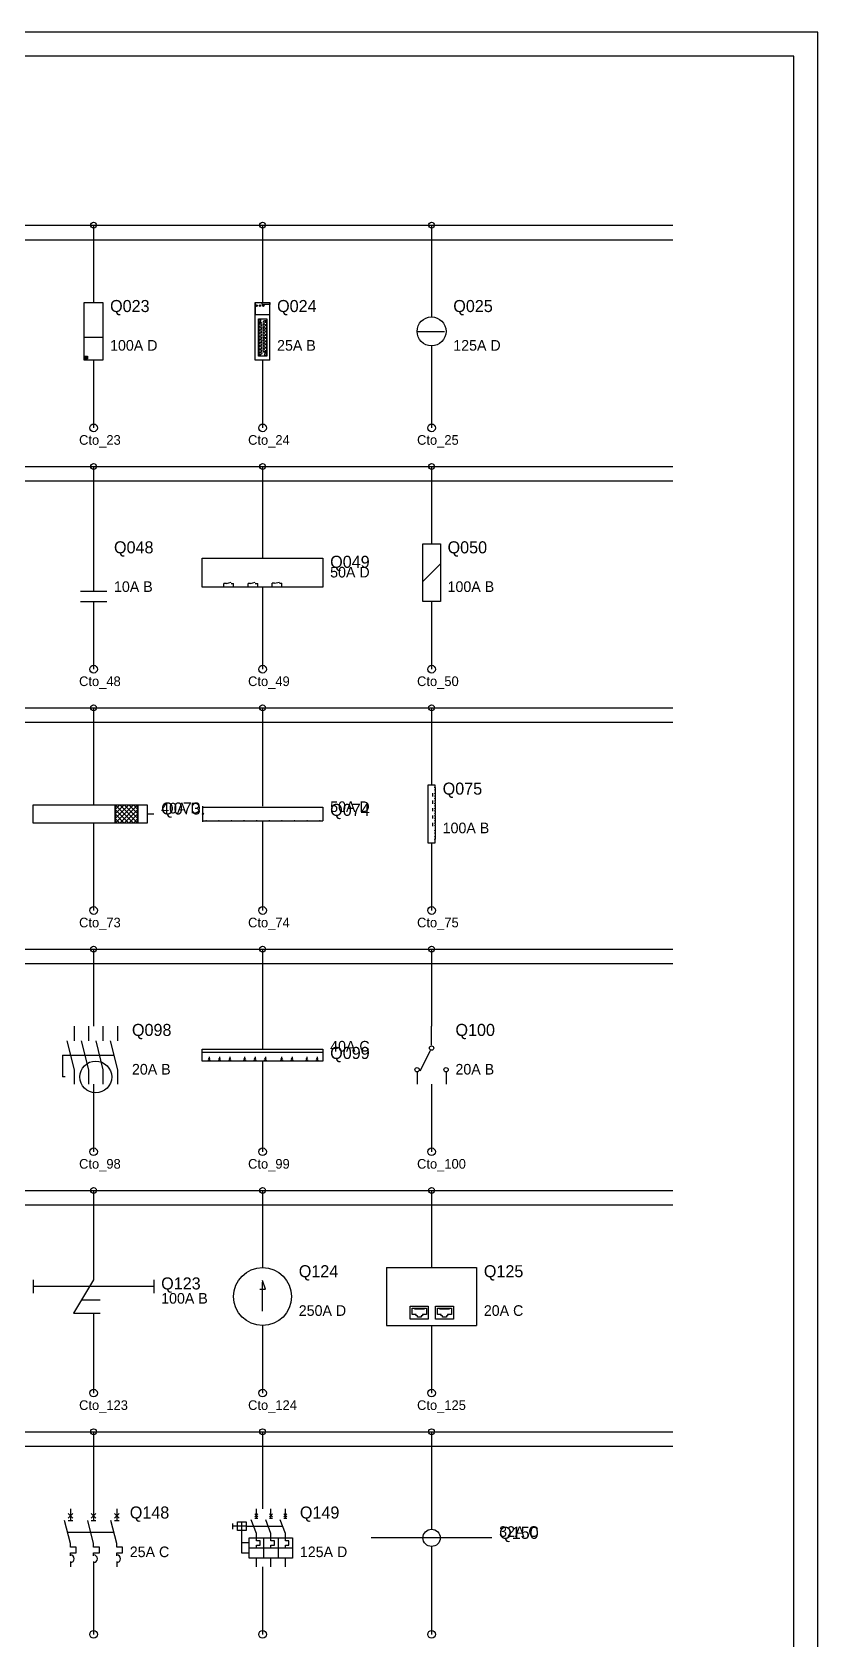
# Model space of a CAD drawing. Header units: metres. Extents: x 2 to 99, y 2 to 133.
# Drawn here: x 82.73 to 99, y 99.69 to 133 of the extents above; entities that cross this region are included whole.
import ezdxf

# ---------------------------------------------------------------- set-up
doc = ezdxf.new("R2010")
doc.units = ezdxf.units.M
for name, color, linetype in [('BARRAS_BUSBAR', 7, 'Continuous'), ('COMPONENTES', 7, 'Continuous'), ('FORMATO_LAMINA', 7, 'Continuous'), ('LINEAS_FUERZA', 7, 'Continuous'), ('TEXTOS_CIRCUITO', 7, 'Continuous')]:
    doc.layers.add(name, color=color, linetype=linetype)

msp = doc.modelspace()

# ---------------------------------------------------------------- linework, layer by layer
at = {"layer": 'BARRAS_BUSBAR'}
for p, q in [((5, 129), (96, 129)), ((5, 128.7), (96, 128.7)), ((5, 124), (96, 124)), ((5, 123.7), (96, 123.7)), ((5, 119), (96, 119)), ((5, 118.7), (96, 118.7)), ((5, 114), (96, 114)), ((5, 113.7), (96, 113.7)), ((5, 109), (96, 109)), ((5, 108.7), (96, 108.7)), ((5, 104), (96, 104)), ((5, 103.7), (96, 103.7))]:
    msp.add_line(p, q, dxfattribs=at)
at = {"layer": 'COMPONENTES'}
for p, q in [((87.349, 126.2), (87.349, 127.4)), ((87.349, 127.4), (87.651, 127.4)), ((87.356, 127.143), (87.356, 127.4)), ((87.363, 127.344), (87.384, 127.323)), ((87.363, 127.323), (87.384, 127.344)), ((87.436, 127.344), (87.457, 127.323)), ((87.436, 127.323), (87.457, 127.344)), ((87.507, 127.344), (87.528, 127.323)), ((87.507, 127.323), (87.528, 127.344)), ((87.644, 127.357), (87.644, 127.143)), ((87.651, 126.2), (87.651, 127.4)), ((91, 127.4), (91, 127.1)), ((87.644, 127.143), (87.356, 127.143)), ((87.42, 126.989), (87.42, 126.32)), ((87.42, 126.989), (87.466, 126.989)), ((87.537, 127.027), (87.584, 127.027)), ((87.584, 127.027), (87.584, 126.363)), ((83.808, 126.68), (84.187, 126.68)), ((90.7, 126.8), (91.27, 126.8)), ((87.42, 126.32), (87.466, 126.32)), ((87.537, 126.363), (87.584, 126.363)), ((91, 126.5), (91, 126.2)), ((87.651, 126.2), (87.349, 126.2)), ((84, 122.4), (84, 121.418)), ((90.818, 121.618), (91.182, 121.982)), ((86.75, 121.575), (86.85, 121.6)), ((87.25, 121.575), (87.35, 121.6)), ((87.75, 121.58), (87.85, 121.605)), ((83.727, 121.418), (84.273, 121.418)), ((86.75, 121.575), (86.7, 121.575)), ((86.7, 121.5), (86.7, 121.575)), ((86.85, 121.575), (86.9, 121.575)), ((86.9, 121.5), (86.9, 121.575)), ((87.25, 121.575), (87.2, 121.575)), ((87.2, 121.5), (87.2, 121.575)), ((87.35, 121.575), (87.4, 121.575)), ((87.4, 121.5), (87.4, 121.575)), ((87.75, 121.58), (87.7, 121.58)), ((87.7, 121.505), (87.7, 121.58)), ((87.85, 121.58), (87.9, 121.58)), ((87.9, 121.505), (87.9, 121.58)), ((83.727, 121.2), (84.273, 121.2)), ((91.073, 117.341), (91.073, 117.306)), ((91.073, 117.29), (91.073, 117.229)), ((84.637, 116.989), (84.448, 116.8)), ((84.825, 116.989), (84.448, 116.611)), ((84.542, 116.989), (84.448, 116.894)), ((84.731, 116.989), (84.448, 116.706)), ((84.448, 116.989), (84.825, 116.611)), ((84.92, 116.989), (84.542, 116.611)), ((84.542, 116.989), (84.92, 116.611)), ((84.637, 116.989), (84.92, 116.706)), ((84.731, 116.989), (84.92, 116.8)), ((84.825, 116.989), (84.92, 116.894)), ((86.266, 116.944), (88.75, 116.944)), ((88.75, 116.944), (88.75, 116.656)), ((91.022, 117.229), (91.022, 117.163)), ((91.022, 117.076), (91.022, 117.009)), ((91.073, 117.214), (91.073, 117.178)), ((91.073, 117.163), (91.073, 117.127)), ((91.073, 117.111), (91.073, 117.076)), ((91.073, 117.06), (91.073, 117.025)), ((91.073, 117.009), (91.073, 116.974)), ((91.073, 116.958), (91.073, 116.923)), ((84.448, 116.894), (84.731, 116.611)), ((84.448, 116.8), (84.637, 116.611)), ((84.448, 116.706), (84.542, 116.611)), ((84.92, 116.894), (84.637, 116.611)), ((84.92, 116.8), (84.731, 116.611)), ((84.92, 116.706), (84.825, 116.611)), ((85.108, 116.8), (85.25, 116.8)), ((86.266, 116.656), (86.322, 116.656)), ((86.342, 116.656), (86.583, 116.656)), ((86.603, 116.656), (86.845, 116.656)), ((86.864, 116.656), (87.106, 116.656)), ((87.126, 116.656), (87.368, 116.656)), ((87.387, 116.656), (87.629, 116.656)), ((87.649, 116.656), (87.891, 116.656)), ((87.91, 116.656), (88.152, 116.656)), ((88.172, 116.656), (88.413, 116.656)), ((88.433, 116.656), (88.675, 116.656)), ((88.694, 116.656), (88.75, 116.656)), ((91.022, 116.923), (91.022, 116.856)), ((91.022, 116.769), (91.022, 116.703)), ((91.022, 116.616), (91.022, 116.55)), ((91.073, 116.907), (91.073, 116.871)), ((91.073, 116.856), (91.073, 116.82)), ((91.073, 116.805), (91.073, 116.769)), ((91.073, 116.754), (91.073, 116.718)), ((91.073, 116.703), (91.073, 116.667)), ((91.073, 116.652), (91.073, 116.616)), ((91.073, 116.601), (91.073, 116.565)), ((91.073, 116.55), (91.073, 116.463)), ((91.073, 116.448), (91.073, 116.412)), ((91.073, 116.397), (91.073, 116.335)), ((91.073, 116.32), (91.073, 116.284)), ((83.595, 112.4), (83.595, 112.1)), ((83.895, 112.4), (83.895, 112.1)), ((84.195, 112.4), (84.195, 112.1)), ((84.495, 112.4), (84.495, 112.1)), ((91, 112.01), (91, 112.4)), ((83.445, 112.1), (83.595, 111.5)), ((83.745, 112.1), (83.895, 111.5)), ((84.045, 112.1), (84.195, 111.5)), ((84.345, 112.1), (84.495, 111.5)), ((83.355, 111.8), (84.405, 111.8)), ((83.355, 111.8), (83.355, 111.35)), ((86.25, 111.861), (88.75, 111.861)), ((86.394, 111.769), (86.394, 111.739)), ((86.394, 111.708), (86.394, 111.726)), ((86.608, 111.769), (86.608, 111.739)), ((86.608, 111.708), (86.608, 111.726)), ((86.823, 111.769), (86.823, 111.739)), ((86.823, 111.708), (86.823, 111.726)), ((87.129, 111.769), (87.129, 111.739)), ((87.129, 111.708), (87.129, 111.726)), ((87.344, 111.769), (87.344, 111.739)), ((87.344, 111.708), (87.344, 111.726)), ((87.558, 111.769), (87.558, 111.739)), ((87.558, 111.708), (87.558, 111.726)), ((87.895, 111.769), (87.895, 111.739)), ((87.895, 111.708), (87.895, 111.726)), ((88.11, 111.769), (88.11, 111.739)), ((88.11, 111.708), (88.11, 111.726)), ((88.416, 111.769), (88.416, 111.739)), ((88.416, 111.708), (88.416, 111.726)), ((88.631, 111.769), (88.631, 111.739)), ((88.631, 111.708), (88.631, 111.726)), ((90.97, 111.89), (90.76, 111.47)), ((83.415, 111.35), (83.355, 111.35)), ((83.595, 111.5), (83.595, 111.2)), ((83.895, 111.5), (83.895, 111.2)), ((84.195, 111.5), (84.195, 111.2)), ((84.495, 111.5), (84.495, 111.2)), ((90.7, 111.44), (90.7, 111.2)), ((91.3, 111.44), (91.3, 111.2)), ((90.067, 107.4), (90.067, 106.2)), ((90.067, 107.4), (91.933, 107.4)), ((91.933, 107.4), (91.933, 106.2)), ((82.75, 107.147), (82.75, 106.869)), ((85.25, 107.008), (82.75, 107.008)), ((84, 107.147), (83.583, 106.453)), ((85.25, 107.147), (85.25, 106.869)), ((87.5, 106.5), (87.5, 107.1)), ((83.75, 106.731), (84.139, 106.731)), ((83.583, 106.453), (84.139, 106.453)), ((90.653, 106.56), (90.653, 106.533)), ((90.68, 106.56), (90.68, 106.533)), ((90.707, 106.56), (90.707, 106.533)), ((90.733, 106.56), (90.733, 106.533)), ((90.76, 106.56), (90.76, 106.533)), ((90.787, 106.56), (90.787, 106.533)), ((90.813, 106.56), (90.813, 106.533)), ((90.84, 106.56), (90.84, 106.533)), ((91.173, 106.56), (91.173, 106.533)), ((91.2, 106.56), (91.2, 106.533)), ((91.227, 106.56), (91.227, 106.533)), ((91.253, 106.56), (91.253, 106.533)), ((91.28, 106.56), (91.28, 106.533)), ((91.307, 106.56), (91.307, 106.533)), ((91.333, 106.56), (91.333, 106.533)), ((91.36, 106.56), (91.36, 106.533)), ((90.067, 106.2), (91.933, 106.2)), ((83.568, 102.304), (83.472, 102.208)), ((83.472, 102.304), (83.568, 102.208)), ((83.52, 102.4), (83.52, 102.16)), ((84.048, 102.304), (83.952, 102.208)), ((83.952, 102.304), (84.048, 102.208)), ((84, 102.4), (84, 102.16)), ((84.528, 102.304), (84.432, 102.208)), ((84.432, 102.304), (84.528, 102.208)), ((84.48, 102.4), (84.48, 102.16)), ((87.403, 102.295), (87.343, 102.235)), ((87.343, 102.295), (87.403, 102.235)), ((87.373, 102.205), (87.373, 102.4)), ((87.703, 102.295), (87.642, 102.235)), ((87.642, 102.295), (87.703, 102.235)), ((87.672, 102.205), (87.672, 102.4)), ((88.002, 102.295), (87.942, 102.235)), ((87.942, 102.295), (88.002, 102.235)), ((87.972, 102.205), (87.972, 102.4)), ((83.472, 102.16), (83.568, 102.16)), ((83.952, 102.16), (84.048, 102.16)), ((84.432, 102.16), (84.528, 102.16)), ((86.877, 102.1), (86.877, 101.98)), ((87.162, 102.04), (86.877, 102.04)), ((87.072, 101.95), (87.072, 102.13)), ((87.162, 102.04), (87.912, 102.04)), ((87.343, 102.205), (87.403, 102.205)), ((87.642, 102.205), (87.703, 102.205)), ((87.942, 102.205), (88.002, 102.205)), ((83.46, 101.92), (84.42, 101.92)), ((87.222, 101.695), (87.072, 101.695)), ((87.522, 101.8), (87.522, 101.395)), ((87.822, 101.8), (87.822, 101.38)), ((92.25, 101.8), (89.75, 101.8)), ((83.52, 101.308), (83.52, 101.2)), ((84, 101.308), (84, 101.2)), ((84.48, 101.308), (84.48, 101.2)), ((87.222, 101.59), (88.123, 101.59)), ((87.373, 101.2), (87.373, 101.365)), ((87.672, 101.2), (87.672, 101.365)), ((87.972, 101.2), (87.972, 101.365))]:
    msp.add_line(p, q, dxfattribs=at)
for points in [[(83.808, 127.4), (84.192, 127.4), (84.192, 126.2), (83.808, 126.2)], [(87.491, 127.4), (87.651, 127.4), (87.651, 127.357), (87.491, 127.357)], [(87.413, 127.057), (87.591, 127.057), (87.591, 126.286), (87.413, 126.286)], [(83.818, 126.286), (83.875, 126.286), (83.875, 126.229), (83.818, 126.229)], [(90.818, 122.4), (91.182, 122.4), (91.182, 121.2), (90.818, 121.2)], [(86.25, 122.1), (88.75, 122.1), (88.75, 121.5), (86.25, 121.5)], [(82.75, 116.989), (84.448, 116.989), (84.448, 116.611), (82.75, 116.611)], [(84.448, 116.989), (84.92, 116.989), (84.92, 116.611), (84.448, 116.611)], [(84.92, 116.989), (85.108, 116.989), (85.108, 116.611), (84.92, 116.611)], [(86.25, 111.923), (88.75, 111.923), (88.75, 111.677), (86.25, 111.677)], [(86.379, 111.708), (86.409, 111.708), (86.409, 111.677), (86.379, 111.677)], [(86.593, 111.708), (86.624, 111.708), (86.624, 111.677), (86.593, 111.677)], [(86.808, 111.708), (86.838, 111.708), (86.838, 111.677), (86.808, 111.677)], [(87.114, 111.708), (87.145, 111.708), (87.145, 111.677), (87.114, 111.677)], [(87.328, 111.708), (87.359, 111.708), (87.359, 111.677), (87.328, 111.677)], [(87.543, 111.708), (87.574, 111.708), (87.574, 111.677), (87.543, 111.677)], [(87.88, 111.708), (87.911, 111.708), (87.911, 111.677), (87.88, 111.677)], [(88.094, 111.708), (88.125, 111.708), (88.125, 111.677), (88.094, 111.677)], [(88.401, 111.708), (88.431, 111.708), (88.431, 111.677), (88.401, 111.677)], [(88.615, 111.708), (88.646, 111.708), (88.646, 111.677), (88.615, 111.677)], [(90.56, 106.6), (90.933, 106.6), (90.933, 106.333), (90.56, 106.333)], [(91.08, 106.6), (91.453, 106.6), (91.453, 106.333), (91.08, 106.333)], [(86.983, 102.13), (87.162, 102.13), (87.162, 101.95), (86.983, 101.95)], [(87.222, 101.8), (88.123, 101.8), (88.123, 101.38), (87.222, 101.38)]]:
    msp.add_lwpolyline(points, close=True, dxfattribs=at)
for points in [[(91.073, 117.357), (91.073, 117.4), (90.92, 117.4), (90.92, 116.2), (91.073, 116.2), (91.073, 116.269)], [(86.266, 116.64), (86.266, 116.793), (86.25, 116.803), (86.283, 116.803), (86.266, 116.813), (86.266, 116.96)], [(87.44, 106.95), (87.56, 106.95), (87.5, 107.13)], [(90.68, 106.4), (90.68, 106.427), (90.6, 106.427), (90.6, 106.56), (90.893, 106.56), (90.893, 106.427), (90.813, 106.427), (90.813, 106.4), (90.787, 106.4), (90.787, 106.373), (90.707, 106.373), (90.707, 106.4), (90.693, 106.4)], [(91.2, 106.4), (91.2, 106.427), (91.12, 106.427), (91.12, 106.56), (91.413, 106.56), (91.413, 106.427), (91.333, 106.427), (91.333, 106.4), (91.307, 106.4), (91.307, 106.373), (91.227, 106.373), (91.227, 106.4), (91.213, 106.4)], [(83.52, 101.428), (83.52, 101.488), (83.64, 101.488), (83.64, 101.608), (83.52, 101.608), (83.52, 101.68), (83.4, 102.16)], [(84, 101.428), (84, 101.488), (84.12, 101.488), (84.12, 101.608), (84, 101.608), (84, 101.68), (83.88, 102.16)], [(84.48, 101.428), (84.48, 101.488), (84.6, 101.488), (84.6, 101.608), (84.48, 101.608), (84.48, 101.68), (84.36, 102.16)], [(87.222, 101.485), (87.072, 101.485), (87.072, 101.95)], [(87.373, 101.59), (87.373, 101.65), (87.447, 101.65), (87.447, 101.74), (87.373, 101.74), (87.373, 101.89), (87.267, 102.175)], [(87.672, 101.59), (87.672, 101.65), (87.748, 101.65), (87.748, 101.74), (87.672, 101.74), (87.672, 101.89), (87.567, 102.175)], [(87.972, 101.59), (87.972, 101.65), (88.047, 101.65), (88.047, 101.74), (87.972, 101.74), (87.972, 101.89), (87.867, 102.175)]]:
    msp.add_lwpolyline(points, dxfattribs=at)
for centre, radius in [((87.374, 127.334), 0.0157), ((87.447, 127.334), 0.0157), ((87.518, 127.334), 0.0157), ((87.441, 127.023), 0.0196), ((87.444, 126.959), 0.0118), ((87.559, 126.993), 0.0118), ((87.559, 126.929), 0.0118), ((91, 126.8), 0.3), ((87.444, 126.894), 0.0118), ((87.444, 126.826), 0.0118), ((87.444, 126.761), 0.0118), ((87.444, 126.693), 0.0118), ((87.444, 126.629), 0.0118), ((87.559, 126.86), 0.0118), ((87.559, 126.796), 0.0118), ((87.559, 126.727), 0.0118), ((87.559, 126.663), 0.0118), ((87.559, 126.594), 0.0118), ((83.846, 126.258), 0.0096), ((87.444, 126.56), 0.0118), ((87.444, 126.496), 0.0118), ((87.444, 126.427), 0.0118), ((87.444, 126.359), 0.0118), ((87.562, 126.32), 0.0196), ((87.559, 126.53), 0.0118), ((87.559, 126.461), 0.0118), ((87.559, 126.393), 0.0118), ((91.073, 117.349), 0.00638), ((91.073, 117.298), 0.00638), ((91.073, 117.221), 0.00638), ((91.073, 117.17), 0.00638), ((91.073, 117.119), 0.00638), ((91.073, 117.068), 0.00638), ((91.073, 117.017), 0.00638), ((91.073, 116.966), 0.00638), ((86.332, 116.656), 0.00817), ((86.593, 116.656), 0.00817), ((86.855, 116.656), 0.00817), ((87.116, 116.656), 0.00817), ((87.377, 116.656), 0.00817), ((87.639, 116.656), 0.00817), ((87.9, 116.656), 0.00817), ((88.162, 116.656), 0.00817), ((88.423, 116.656), 0.00817), ((88.685, 116.656), 0.00817), ((91.073, 116.915), 0.00638), ((91.073, 116.864), 0.00638), ((91.073, 116.813), 0.00638), ((91.073, 116.762), 0.00638), ((91.073, 116.711), 0.00638), ((91.073, 116.66), 0.00638), ((91.073, 116.609), 0.00638), ((91.073, 116.557), 0.00638), ((91.073, 116.455), 0.00638), ((91.073, 116.404), 0.00638), ((91.073, 116.328), 0.00638), ((91.073, 116.277), 0.00638), ((91, 111.95), 0.045), ((84.045, 111.35), 0.33), ((90.7, 111.5), 0.045), ((91.3, 111.5), 0.045), ((87.5, 106.8), 0.6), ((91, 101.8), 0.179)]:
    msp.add_circle(centre, radius, dxfattribs=at)
for centre, radius, start, end in [((87.465, 126.953), 0.0282, 0, 90), ((87.465, 126.959), 0.0282, 270, 360), ((87.538, 126.993), 0.027, 90, 180), ((87.538, 126.993), 0.027, 180, 270), ((87.538, 126.925), 0.027, 90, 180), ((87.538, 126.926), 0.027, 180, 270), ((87.465, 126.892), 0.0282, 0, 90), ((87.465, 126.892), 0.0282, 270, 360), ((87.465, 126.825), 0.0282, 0, 90), ((87.465, 126.825), 0.0282, 270, 360), ((87.465, 126.758), 0.0282, 0, 90), ((87.465, 126.758), 0.0282, 270, 360), ((87.465, 126.691), 0.0282, 0, 90), ((87.465, 126.691), 0.0282, 270, 360), ((87.465, 126.623), 0.0282, 0, 90), ((87.465, 126.623), 0.0282, 270, 360), ((87.538, 126.858), 0.027, 90, 180), ((87.538, 126.864), 0.027, 180, 270), ((87.538, 126.798), 0.027, 90, 180), ((87.538, 126.798), 0.027, 180, 270), ((87.538, 126.73), 0.027, 90, 180), ((87.538, 126.731), 0.027, 180, 270), ((87.538, 126.662), 0.027, 90, 180), ((87.538, 126.663), 0.027, 180, 270), ((87.538, 126.597), 0.027, 90, 180), ((87.538, 126.597), 0.027, 180, 270), ((87.465, 126.557), 0.0282, 0, 90), ((87.465, 126.557), 0.0282, 270, 360), ((87.465, 126.49), 0.0282, 0, 90), ((87.465, 126.49), 0.0282, 270, 360), ((87.465, 126.422), 0.0282, 0, 90), ((87.465, 126.422), 0.0282, 270, 360), ((87.465, 126.355), 0.0282, 0, 90), ((87.465, 126.355), 0.0282, 270, 360), ((87.538, 126.529), 0.027, 90, 180), ((87.538, 126.53), 0.027, 180, 270), ((87.538, 126.461), 0.027, 90, 180), ((87.538, 126.462), 0.027, 180, 270), ((87.538, 126.396), 0.027, 90, 180), ((87.538, 126.396), 0.027, 180, 270), ((86.394, 111.742), 0.0153, 180, 270), ((86.394, 111.742), 0.0153, 270, 360), ((86.608, 111.742), 0.0153, 180, 270), ((86.608, 111.742), 0.0153, 270, 360), ((86.823, 111.742), 0.0153, 180, 270), ((86.823, 111.742), 0.0153, 270, 360), ((87.129, 111.742), 0.0153, 180, 270), ((87.129, 111.742), 0.0153, 270, 360), ((87.344, 111.742), 0.0153, 180, 270), ((87.344, 111.742), 0.0153, 270, 360), ((87.558, 111.742), 0.0153, 180, 270), ((87.558, 111.742), 0.0153, 270, 360), ((87.895, 111.742), 0.0153, 180, 270), ((87.895, 111.742), 0.0153, 270, 360), ((88.11, 111.742), 0.0153, 180, 270), ((88.11, 111.742), 0.0153, 270, 360), ((88.416, 111.742), 0.0153, 180, 270), ((88.416, 111.742), 0.0153, 270, 360), ((88.631, 111.742), 0.0153, 180, 270), ((88.631, 111.742), 0.0153, 270, 360), ((83.52, 101.368), 0.078, 270, 450), ((84, 101.368), 0.078, 270, 450), ((84.48, 101.368), 0.078, 270, 450)]:
    msp.add_arc(centre, radius, start, end, dxfattribs=at)
at = {"layer": 'FORMATO_LAMINA'}
for points in [[(2, 2), (99, 2), (99, 133), (2, 133)], [(2.5, 2.5), (98.5, 2.5), (98.5, 132.5), (2.5, 132.5)]]:
    msp.add_lwpolyline(points, close=True, dxfattribs=at)
at = {"layer": 'LINEAS_FUERZA'}
for p, q in [((84, 129), (84, 127.4)), ((87.5, 129), (87.5, 127.4)), ((91, 129), (91, 127.4)), ((84, 126.2), (84, 124.8)), ((87.5, 126.2), (87.5, 124.8)), ((91, 126.2), (91, 124.8)), ((84, 124), (84, 122.4)), ((87.5, 124), (87.5, 122.1)), ((91, 124), (91, 122.4)), ((87.5, 121.5), (87.5, 119.8)), ((84, 121.2), (84, 119.8)), ((91, 121.2), (91, 119.8)), ((84, 119), (84, 116.989)), ((87.5, 119), (87.5, 116.96)), ((91, 119), (91, 117.4)), ((84, 116.611), (84, 114.8)), ((87.5, 116.64), (87.5, 114.8)), ((91, 116.2), (91, 114.8)), ((84, 114), (84, 112.4)), ((87.5, 114), (87.5, 111.923)), ((91, 114), (91, 112.4)), ((87.5, 111.677), (87.5, 109.8)), ((84, 111.2), (84, 109.8)), ((91, 111.2), (91, 109.8)), ((84, 109), (84, 107.147)), ((87.5, 109), (87.5, 107.4)), ((91, 109), (91, 107.4)), ((84, 106.453), (84, 104.8)), ((87.5, 106.2), (87.5, 104.8)), ((91, 106.2), (91, 104.8)), ((84, 104), (84, 102.4)), ((87.5, 104), (87.5, 102.4)), ((91, 104), (91, 101.979)), ((91, 101.621), (91, 99.8)), ((84, 101.2), (84, 99.8)), ((87.5, 101.2), (87.5, 99.8))]:
    msp.add_line(p, q, dxfattribs=at)
for centre, radius in [((84, 129), 0.06), ((87.5, 129), 0.06), ((91, 129), 0.06), ((84, 124.8), 0.08), ((87.5, 124.8), 0.08), ((91, 124.8), 0.08), ((84, 124), 0.06), ((87.5, 124), 0.06), ((91, 124), 0.06), ((84, 119.8), 0.08), ((87.5, 119.8), 0.08), ((91, 119.8), 0.08), ((84, 119), 0.06), ((87.5, 119), 0.06), ((91, 119), 0.06), ((84, 114.8), 0.08), ((87.5, 114.8), 0.08), ((91, 114.8), 0.08), ((84, 114), 0.06), ((87.5, 114), 0.06), ((91, 114), 0.06), ((84, 109.8), 0.08), ((87.5, 109.8), 0.08), ((91, 109.8), 0.08), ((84, 109), 0.06), ((87.5, 109), 0.06), ((91, 109), 0.06), ((84, 104.8), 0.08), ((87.5, 104.8), 0.08), ((91, 104.8), 0.08), ((84, 104), 0.06), ((87.5, 104), 0.06), ((91, 104), 0.06), ((84, 99.8), 0.08), ((87.5, 99.8), 0.08), ((91, 99.8), 0.08)]:
    msp.add_circle(centre, radius, dxfattribs=at)

# ---------------------------------------------------------------- texts
at = {"layer": 'TEXTOS_CIRCUITO'}
for s, height, p in [('Q023', 0.25, (84.342, 127.2)), ('Q024', 0.25, (87.801, 127.2)), ('Q025', 0.25, (91.45, 127.2)), ('100A D', 0.22, (84.342, 126.4)), ('25A B', 0.22, (87.801, 126.4)), ('125A D', 0.22, (91.45, 126.4)), ('Cto_23', 0.2, (83.7, 124.45)), ('Cto_24', 0.2, (87.2, 124.45)), ('Cto_25', 0.2, (90.7, 124.45)), ('Q048', 0.25, (84.423, 122.2)), ('Q050', 0.25, (91.332, 122.2)), ('Q049', 0.25, (88.9, 121.9)), ('10A B', 0.22, (84.423, 121.4)), ('50A D', 0.22, (88.9, 121.7)), ('100A B', 0.22, (91.332, 121.4)), ('Cto_48', 0.2, (83.7, 119.45)), ('Cto_49', 0.2, (87.2, 119.45)), ('Cto_50', 0.2, (90.7, 119.45)), ('Q075', 0.25, (91.23, 117.2)), ('40A D', 0.22, (85.4, 116.811)), ('Q073', 0.25, (85.4, 116.789)), ('50A D', 0.22, (88.9, 116.84)), ('Q074', 0.25, (88.9, 116.76)), ('100A B', 0.22, (91.23, 116.4)), ('Cto_73', 0.2, (83.7, 114.45)), ('Cto_74', 0.2, (87.2, 114.45)), ('Cto_75', 0.2, (90.7, 114.45)), ('Q098', 0.25, (84.795, 112.2)), ('Q100', 0.25, (91.495, 112.2)), ('40A C', 0.22, (88.9, 111.877)), ('Q099', 0.25, (88.9, 111.723)), ('20A B', 0.22, (84.795, 111.4)), ('20A B', 0.22, (91.495, 111.4)), ('Cto_98', 0.2, (83.7, 109.45)), ('Cto_99', 0.2, (87.2, 109.45)), ('Cto_100', 0.2, (90.7, 109.45)), ('Q124', 0.25, (88.25, 107.2)), ('Q125', 0.25, (92.083, 107.2)), ('Q123', 0.25, (85.4, 106.947)), ('100A B', 0.22, (85.4, 106.653)), ('250A D', 0.22, (88.25, 106.4)), ('20A C', 0.22, (92.083, 106.4)), ('Cto_123', 0.2, (83.7, 104.45)), ('Cto_124', 0.2, (87.2, 104.45)), ('Cto_125', 0.2, (90.7, 104.45)), ('Q148', 0.25, (84.75, 102.2)), ('Q149', 0.25, (88.273, 102.2)), ('32A C', 0.22, (92.4, 101.821)), ('Q150', 0.25, (92.4, 101.779)), ('25A C', 0.22, (84.75, 101.4)), ('125A D', 0.22, (88.273, 101.4))]:
    msp.add_text(s, height=height, dxfattribs=at).set_placement(p)

doc.saveas('drawing.dxf')
